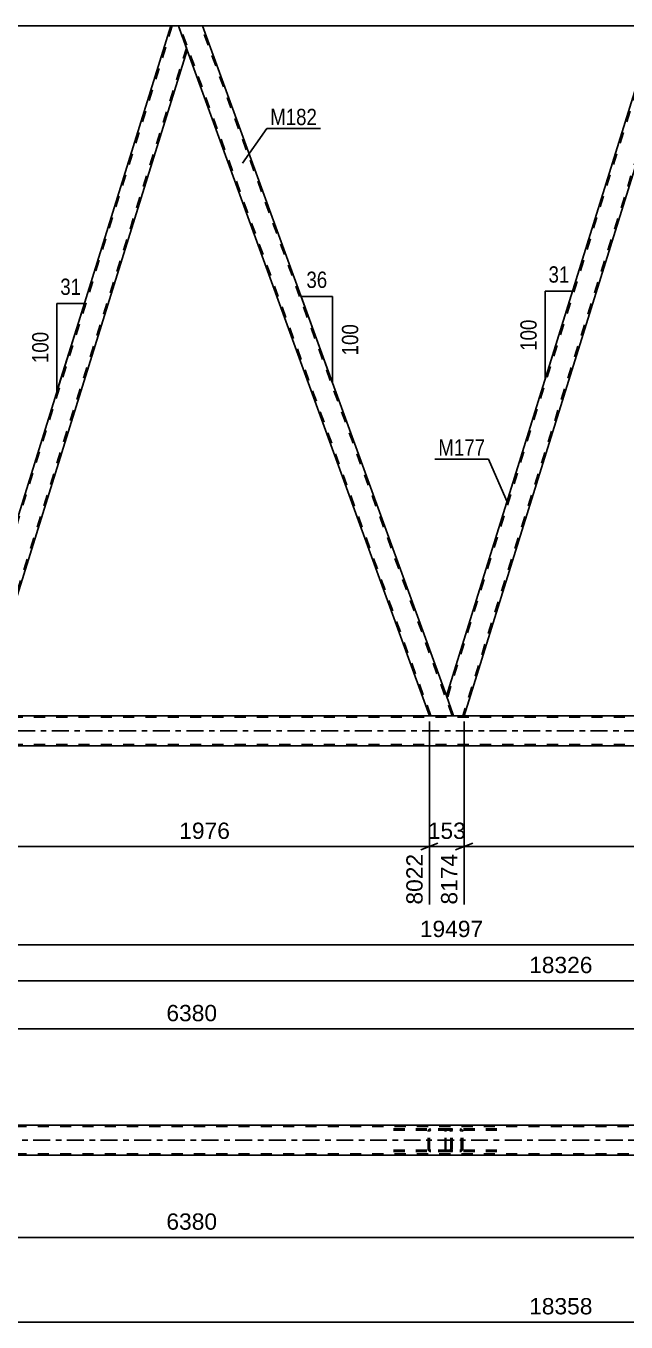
# Model space of a CAD drawing. Header units: millimetres. Extents: x 0 to 841, y 0 to 594.
# Drawn here: x 344.1 to 449.6, y 206.5 to 434.3 of the extents above; entities that cross this region are included whole.
import ezdxf

# ---------------------------------------------------------------- set-up
doc = ezdxf.new("R2010")
doc.units = ezdxf.units.MM
doc.linetypes.add('DXK_LINE_DOT2', pattern=[3.9198, 1.9599, -1.9599])
doc.linetypes.add('DXK_LINE_DOT3', pattern=[5.9187, 2.979, -0.9799, 0.9799, -0.9799])
doc.styles.add('Arial', font='ARIAL.TTF', dxfattribs={"height": 0.2})
doc.styles.add('Arial Narrow', font='ARIALN.TTF', dxfattribs={"height": 0.2})

# ---------------------------------------------------------------- blocks, each defined once
blk = doc.blocks.new('Part-318892572-5115 - 4655')
at = {"color": 2, "linetype": 'Continuous'}
for p, q in [((369.58, 434.28), (332.88, 316.53)), ((370.9, 434.28), (369.58, 434.28)), ((370.9, 434.28), (372.44, 430.03)), ((372.44, 430.03), (335.98, 313.06)), ((334.14, 313.06), (332.88, 316.53))]:
    blk.add_line(p, q, dxfattribs=at)
at = {"color": 7, "linetype": 'DXK_LINE_DOT2'}
for p, q in [((369.83, 434.28), (333.01, 316.16)), ((372.31, 430.4), (335.73, 313.06)), ((335.98, 313.06), (334.14, 313.06))]:
    blk.add_line(p, q, dxfattribs=at)
blk = doc.blocks.new('Part-318892572-4759 - 4655')
at = {"color": 2, "linetype": 'Continuous'}
for p, q in [((454.71, 434.28), (418.01, 316.53)), ((456.03, 434.28), (454.71, 434.28)), ((456.03, 434.28), (457.58, 430.03)), ((457.58, 430.03), (421.12, 313.06)), ((419.27, 313.06), (418.01, 316.53))]:
    blk.add_line(p, q, dxfattribs=at)
at = {"color": 7, "linetype": 'DXK_LINE_DOT2'}
for p, q in [((454.96, 434.28), (418.15, 316.16)), ((457.44, 430.4), (420.87, 313.06)), ((421.12, 313.06), (419.27, 313.06))]:
    blk.add_line(p, q, dxfattribs=at)
blk = doc.blocks.new('Part-318892572-5029 - 4655')
at = {"color": 2, "linetype": 'Continuous'}
for p, q in [((369.58, 434.28), (290.02, 434.28)), ((454.71, 434.28), (375.15, 434.28))]:
    blk.add_line(p, q, dxfattribs=at)
at = {"color": 7, "linetype": 'DXK_LINE_DOT2'}
blk.add_line((375.15, 434.28), (369.58, 434.28), dxfattribs=at)
blk = doc.blocks.new('Part-318892572-5034 - 4655')
at = {"color": 7, "linetype": 'DXK_LINE_DOT2'}
for p, q in [((778.64, 312.82), (94.15, 312.82)), ((778.64, 308.02), (94.15, 308.02))]:
    blk.add_line(p, q, dxfattribs=at)
at = {"color": 2, "linetype": 'Continuous'}
for p, q in [((495.69, 313.06), (255.68, 313.06)), ((495.69, 307.78), (255.68, 307.78))]:
    blk.add_line(p, q, dxfattribs=at)
at = {"color": 7, "linetype": 'DXK_LINE_DOT3'}
blk.add_line((94.15, 310.42), (778.64, 310.42), dxfattribs=at)
blk = doc.blocks.new('Part-318892572-5120 - 4655')
at = {"color": 2, "linetype": 'Continuous'}
for p, q in [((375.15, 434.28), (370.9, 434.28)), ((375.15, 434.28), (418.01, 316.53)), ((415.02, 313.06), (372.44, 430.03))]:
    blk.add_line(p, q, dxfattribs=at)
at = {"color": 7, "linetype": 'DXK_LINE_DOT2'}
for p, q in [((370.9, 434.28), (372.44, 430.03)), ((415.27, 313.06), (371.15, 434.28)), ((371.15, 434.28), (371.17, 434.28)), ((419.02, 313.06), (374.9, 434.28)), ((419.27, 313.06), (418.01, 316.53)), ((419.27, 313.06), (415.02, 313.06))]:
    blk.add_line(p, q, dxfattribs=at)
blk = doc.blocks.new('Part-318892572-4152 - 4091')
at = {"color": 2, "linetype": 'Continuous'}
for p, q in [((108.64, 241.09), (767.56, 241.09)), ((500.04, 235.81), (250.83, 235.81))]:
    blk.add_line(p, q, dxfattribs=at)
at = {"color": 7, "linetype": 'DXK_LINE_DOT2'}
for p, q in [((767.56, 240.85), (108.64, 240.85)), ((767.56, 236.05), (108.64, 236.05))]:
    blk.add_line(p, q, dxfattribs=at)
at = {"color": 7, "linetype": 'DXK_LINE_DOT3'}
blk.add_line((108.64, 238.45), (767.56, 238.45), dxfattribs=at)
blk = doc.blocks.new('Part-318892572-4213 - 4091')
at = {"color": 7, "linetype": 'DXK_LINE_DOT2'}
for p, q in [((417.78, 240.16), (417.76, 239.97)), ((417.76, 236.93), (417.76, 239.97)), ((417.84, 240.31), (417.78, 240.16)), ((417.93, 240.42), (417.84, 240.31)), ((417.89, 239.97), (417.9, 240.06)), ((417.89, 236.93), (417.89, 239.97)), ((417.9, 240.06), (417.93, 240.14)), ((418.03, 240.45), (417.93, 240.42)), ((417.93, 240.14), (417.98, 240.19)), ((417.98, 240.19), (418.03, 240.21)), ((426.89, 240.45), (418.03, 240.45)), ((426.89, 240.21), (418.03, 240.21)), ((419.02, 240.21), (419.02, 240.45)), ((420.56, 240.42), (420.36, 240.45)), ((420.36, 240.21), (420.46, 240.19)), ((420.46, 240.19), (420.54, 240.14)), ((420.54, 240.14), (420.6, 240.06)), ((420.6, 240.06), (420.62, 239.97)), ((420.62, 236.93), (420.62, 239.97)), ((420.87, 239.97), (420.83, 240.16)), ((420.87, 236.93), (420.87, 239.97)), ((417.76, 236.93), (417.78, 236.75)), ((417.9, 236.84), (417.89, 236.93)), ((420.62, 236.93), (420.6, 236.84)), ((420.83, 236.75), (420.87, 236.93)), ((417.78, 236.75), (417.84, 236.59)), ((417.84, 236.59), (417.93, 236.49)), ((417.93, 236.76), (417.9, 236.84)), ((417.98, 236.71), (417.93, 236.76)), ((417.93, 236.49), (418.03, 236.45)), ((418.03, 236.69), (417.98, 236.71)), ((426.89, 236.69), (418.03, 236.69)), ((426.89, 236.45), (418.03, 236.45)), ((419.02, 236.45), (419.02, 236.69)), ((420.46, 236.71), (420.36, 236.69)), ((420.36, 236.45), (420.56, 236.49)), ((420.54, 236.76), (420.46, 236.71)), ((420.6, 236.84), (420.54, 236.76))]:
    blk.add_line(p, q, dxfattribs=at)
for centre, start, end in [((420.38, 239.96), 23.8494, 68.8059), ((420.38, 236.95), 291.1941, 336.1506)]:
    blk.add_arc(centre, 0.492, start, end, dxfattribs=at)
blk = doc.blocks.new('Part-318892572-4312 - 4091')
at = {"color": 7, "linetype": 'DXK_LINE_DOT2'}
for p, q in [((418.51, 240.45), (407.66, 240.45)), ((418.51, 240.21), (407.66, 240.21)), ((414.8, 240.16), (414.77, 239.97)), ((414.77, 236.93), (414.77, 239.97)), ((415.02, 239.97), (415.04, 240.06)), ((415.02, 236.93), (415.02, 239.97)), ((415.04, 240.06), (415.1, 240.14)), ((415.28, 240.45), (415.08, 240.42)), ((415.1, 240.14), (415.18, 240.19)), ((415.18, 240.19), (415.28, 240.21)), ((418.71, 240.42), (418.51, 240.45)), ((418.51, 240.21), (418.61, 240.19)), ((418.61, 240.19), (418.69, 240.14)), ((418.69, 240.14), (418.75, 240.06)), ((418.75, 240.06), (418.77, 239.97)), ((418.77, 236.93), (418.77, 239.97)), ((419.02, 239.97), (418.98, 240.16)), ((419.02, 236.93), (419.02, 239.97)), ((414.77, 236.93), (414.8, 236.75)), ((415.04, 236.84), (415.02, 236.93)), ((418.77, 236.93), (418.75, 236.84)), ((418.98, 236.75), (419.02, 236.93)), ((418.51, 236.69), (407.66, 236.69)), ((418.51, 236.45), (407.66, 236.45)), ((415.1, 236.76), (415.04, 236.84)), ((415.08, 236.49), (415.28, 236.45)), ((415.18, 236.71), (415.1, 236.76)), ((415.28, 236.69), (415.18, 236.71)), ((418.61, 236.71), (418.51, 236.69)), ((418.51, 236.45), (418.71, 236.49)), ((418.69, 236.76), (418.61, 236.71)), ((418.75, 236.84), (418.69, 236.76))]:
    blk.add_line(p, q, dxfattribs=at)
for centre, start, end in [((415.26, 239.95), 110.7583, 155.68), ((418.53, 239.95), 24.32, 69.2417), ((415.26, 236.95), 204.32, 249.2417), ((418.53, 236.95), 290.7583, 335.68)]:
    blk.add_arc(centre, 0.496, start, end, dxfattribs=at)
blk = doc.blocks.new('StraightDimension-318892572-5943 - 4655')
at = {"color": 7, "linetype": 'Continuous'}
for p, q in [((415.02, 312.06), (415.02, 279.87)), ((421.12, 312.06), (421.12, 279.87)), ((413.52, 289.46), (416.52, 290.66)), ((415.02, 290.06), (421.12, 290.06)), ((422.62, 290.66), (419.62, 289.46))]:
    blk.add_line(p, q, dxfattribs=at)
at = {"color": 0}
blk.add_wipeout([(422, 290.81), (422, 295.01), (414.13, 295.01), (414.13, 290.81)], dxfattribs=at)
at = {"color": 0, "linetype": 'Continuous'}
blk.add_wipeout([(420.52, 289.36), (416.32, 289.36), (416.32, 279.27), (420.52, 279.27)], dxfattribs=at)
at = {"color": 3, "style": 'Arial'}
blk.add_text('153', height=2.865, dxfattribs=at).set_placement((414.73, 291.41))
at = {"color": 3, "linetype": 'Continuous', "style": 'Arial'}
blk.add_text('8174', height=2.865, rotation=90.0002, dxfattribs=at).set_placement((419.92, 279.87))
blk = doc.blocks.new('AngleDimension-318892572-6253 - 4655')
at = {"color": 7, "linetype": 'Continuous'}
for p, q in [((349.56, 385.51), (354.38, 385.51)), ((349.56, 370.05), (354.38, 385.51)), ((349.56, 370.05), (349.56, 385.51)), ((349.91, 371.18), (354.38, 385.51))]:
    blk.add_line(p, q, dxfattribs=at)
at = {"color": 0}
for points in [[(354.4, 386.41), (354.4, 390.61), (349.54, 390.61), (349.54, 386.41)], [(348.66, 381.12), (344.46, 381.12), (344.46, 374.44), (348.66, 374.44)]]:
    blk.add_wipeout(points, dxfattribs=at)
at = {"color": 3, "style": 'Arial Narrow'}
blk.add_text('31', height=2.863, dxfattribs=at).set_placement((350.14, 387.01))
blk.add_text('100', height=2.863, rotation=90.0002, dxfattribs=at).set_placement((348.06, 375.04))
blk = doc.blocks.new('StraightDimension-318892572-5692 - 4655')
at = {"color": 7, "linetype": 'Continuous'}
blk.add_line((49.87, 272.81), (787.9, 272.81), dxfattribs=at)
at = {"color": 0}
blk.add_wipeout([(425.04, 273.56), (425.04, 277.76), (412.73, 277.76), (412.73, 273.56)], dxfattribs=at)
at = {"color": 3, "style": 'Arial'}
blk.add_text('19497', height=2.865, dxfattribs=at).set_placement((413.33, 274.16))
blk = doc.blocks.new('StraightDimension-318892572-5923 - 4655')
at = {"color": 7, "linetype": 'Continuous'}
for p, q in [((421.12, 312.06), (421.12, 279.87)), ((500.15, 312.06), (500.15, 277.65)), ((422.62, 290.66), (419.62, 289.46)), ((421.12, 290.06), (500.15, 290.06)), ((498.65, 289.46), (501.65, 290.66))]:
    blk.add_line(p, q, dxfattribs=at)
at = {"color": 0}
blk.add_wipeout([(465.68, 290.81), (465.68, 295.01), (455.59, 295.01), (455.59, 290.81)], dxfattribs=at)
at = {"color": 0, "linetype": 'Continuous'}
blk.add_wipeout([(499.55, 289.36), (495.35, 289.36), (495.35, 277.05), (499.55, 277.05)], dxfattribs=at)
at = {"color": 3, "style": 'Arial'}
blk.add_text('1976', height=2.865, dxfattribs=at).set_placement((456.19, 291.41))
at = {"color": 3, "linetype": 'Continuous', "style": 'Arial'}
blk.add_text('10150', height=2.865, rotation=90.0002, dxfattribs=at).set_placement((498.95, 277.65))
blk = doc.blocks.new('StraightDimension-318892572-5963 - 4655')
at = {"color": 7, "linetype": 'Continuous'}
for p, q in [((335.98, 312.06), (335.98, 279.87)), ((415.02, 312.06), (415.02, 279.87)), ((337.48, 290.66), (334.48, 289.46)), ((335.98, 290.06), (415.02, 290.06)), ((413.52, 289.46), (416.52, 290.66))]:
    blk.add_line(p, q, dxfattribs=at)
at = {"color": 0}
blk.add_wipeout([(380.55, 290.81), (380.55, 295.01), (370.45, 295.01), (370.45, 290.81)], dxfattribs=at)
at = {"color": 0, "linetype": 'Continuous'}
blk.add_wipeout([(414.42, 289.36), (410.22, 289.36), (410.22, 279.27), (414.42, 279.27)], dxfattribs=at)
at = {"color": 3, "style": 'Arial'}
blk.add_text('1976', height=2.865, dxfattribs=at).set_placement((371.05, 291.41))
at = {"color": 3, "linetype": 'Continuous', "style": 'Arial'}
blk.add_text('8022', height=2.865, rotation=90.0002, dxfattribs=at).set_placement((413.82, 279.87))
blk = doc.blocks.new('AngleDimension-318892572-6119 - 4655')
at = {"color": 7, "linetype": 'Continuous'}
for p, q in [((435.36, 387.67), (440.18, 387.67)), ((435.36, 372.2), (440.18, 387.67)), ((435.36, 372.2), (435.36, 387.67)), ((436.48, 375.78), (440.18, 387.67))]:
    blk.add_line(p, q, dxfattribs=at)
at = {"color": 0}
for points in [[(440.2, 388.57), (440.2, 392.77), (435.35, 392.77), (435.35, 388.57)], [(434.46, 383.28), (430.26, 383.28), (430.26, 376.59), (434.46, 376.59)]]:
    blk.add_wipeout(points, dxfattribs=at)
at = {"color": 3, "style": 'Arial Narrow'}
blk.add_text('31', height=2.863, dxfattribs=at).set_placement((435.95, 389.17))
blk.add_text('100', height=2.863, rotation=90.0002, dxfattribs=at).set_placement((433.86, 377.19))
blk = doc.blocks.new('AngleDimension-318892572-6239 - 4655')
at = {"color": 7, "linetype": 'Continuous'}
for p, q in [((397.63, 372.52), (392.46, 386.74)), ((398, 386.74), (392.46, 386.74)), ((398, 371.52), (392.46, 386.74)), ((398, 371.52), (398, 386.74))]:
    blk.add_line(p, q, dxfattribs=at)
at = {"color": 0}
for points in [[(397.65, 387.64), (397.65, 391.84), (392.8, 391.84), (392.8, 387.64)], [(403.1, 382.48), (398.9, 382.48), (398.9, 375.79), (403.1, 375.79)]]:
    blk.add_wipeout(points, dxfattribs=at)
at = {"color": 3, "style": 'Arial Narrow'}
blk.add_text('36', height=2.863, dxfattribs=at).set_placement((393.4, 388.24))
blk.add_text('100', height=2.863, rotation=90.0002, dxfattribs=at).set_placement((402.5, 376.39))
blk = doc.blocks.new('StraightDimension-318892572-4525 - 4091')
at = {"color": 7, "linetype": 'Continuous'}
blk.add_line((99.38, 206.5), (776.82, 206.5), dxfattribs=at)
at = {"color": 0}
blk.add_wipeout([(444.26, 207.25), (444.26, 211.45), (431.94, 211.45), (431.94, 207.25)], dxfattribs=at)
at = {"color": 3, "style": 'Arial'}
blk.add_text('18358', height=2.865, dxfattribs=at).set_placement((432.54, 207.85))
blk = doc.blocks.new('StraightDimension-318892572-4381 - 4091')
at = {"color": 7, "linetype": 'Continuous'}
blk.add_line((245.63, 221.38), (500.84, 221.38), dxfattribs=at)
at = {"color": 0}
blk.add_wipeout([(378.28, 222.13), (378.28, 226.33), (368.19, 226.33), (368.19, 222.13)], dxfattribs=at)
at = {"color": 3, "style": 'Arial'}
blk.add_text('6380', height=2.865, dxfattribs=at).set_placement((368.79, 222.73))
blk = doc.blocks.new('StraightDimension-318892572-4437 - 4091')
at = {"color": 7, "linetype": 'Continuous'}
blk.add_line((245.63, 258.02), (500.84, 258.02), dxfattribs=at)
at = {"color": 0}
blk.add_wipeout([(378.28, 258.77), (378.28, 262.97), (368.19, 262.97), (368.19, 258.77)], dxfattribs=at)
at = {"color": 3, "style": 'Arial'}
blk.add_text('6380', height=2.865, dxfattribs=at).set_placement((368.79, 259.37))
blk = doc.blocks.new('StraightDimension-318892572-4504 - 4091')
at = {"color": 7, "linetype": 'Continuous'}
blk.add_line((100.02, 266.47), (776.18, 266.47), dxfattribs=at)
at = {"color": 0}
blk.add_wipeout([(444.26, 267.22), (444.26, 271.42), (431.94, 271.42), (431.94, 267.22)], dxfattribs=at)
at = {"color": 3, "style": 'Arial'}
blk.add_text('18326', height=2.865, dxfattribs=at).set_placement((432.54, 267.82))
blk = doc.blocks.new('Mark-318892572-4755 - 4655')
at = {"color": 0}
blk.add_wipeout([(424.81, 358.76), (424.81, 361.76), (416.58, 361.76), (416.58, 358.76)], dxfattribs=at)
blk.add_wipeout([(424.81, 358.76), (424.81, 361.76), (416.58, 361.76), (416.58, 358.76)], dxfattribs=at)
at = {"color": 30, "linetype": 'Continuous'}
for p in [(415.98, 358.16), (428.88, 350.24)]:
    blk.add_line(p, (425.41, 358.16), dxfattribs=at)
at = {"color": 3, "style": 'Arial Narrow'}
blk.add_text('M177', height=2.863, dxfattribs=at).set_placement((416.58, 358.76))
blk = doc.blocks.new('Mark-318892572-5116 - 4655')
at = {"color": 0}
blk.add_wipeout([(395.25, 416.85), (395.25, 419.85), (387.03, 419.85), (387.03, 416.85)], dxfattribs=at)
blk.add_wipeout([(395.25, 416.85), (395.25, 419.85), (387.03, 419.85), (387.03, 416.85)], dxfattribs=at)
at = {"color": 30, "linetype": 'Continuous'}
for p, q in [((382.16, 410.19), (386.43, 416.25)), ((386.43, 416.25), (395.85, 416.25))]:
    blk.add_line(p, q, dxfattribs=at)
at = {"color": 3, "style": 'Arial Narrow'}
blk.add_text('M182', height=2.863, dxfattribs=at).set_placement((387.03, 416.85))

msp = doc.modelspace()

# ---------------------------------------------------------------- block references
for name in ['Part-318892572-5029 - 4655', 'Part-318892572-5115 - 4655', 'Part-318892572-5120 - 4655', 'Part-318892572-4759 - 4655', 'Part-318892572-5034 - 4655', 'StraightDimension-318892572-4437 - 4091', 'Part-318892572-4152 - 4091', 'Part-318892572-4312 - 4091', 'Part-318892572-4213 - 4091', 'StraightDimension-318892572-4525 - 4091']:
    msp.add_blockref(name, (0, 0))

# ---------------------------------------------------------------- next in the draw order: block references
for name in ['AngleDimension-318892572-6253 - 4655', 'StraightDimension-318892572-5943 - 4655', 'StraightDimension-318892572-4381 - 4091']:
    msp.add_blockref(name, (0, 0))

# ---------------------------------------------------------------- next in the draw order: block references
msp.add_blockref('StraightDimension-318892572-5692 - 4655', (0, 0))

# ---------------------------------------------------------------- next in the draw order: block references
for name in ['Mark-318892572-5116 - 4655', 'AngleDimension-318892572-6239 - 4655', 'AngleDimension-318892572-6119 - 4655', 'Mark-318892572-4755 - 4655', 'StraightDimension-318892572-5963 - 4655', 'StraightDimension-318892572-5923 - 4655', 'StraightDimension-318892572-4504 - 4091']:
    msp.add_blockref(name, (0, 0))

doc.saveas('drawing.dxf')
